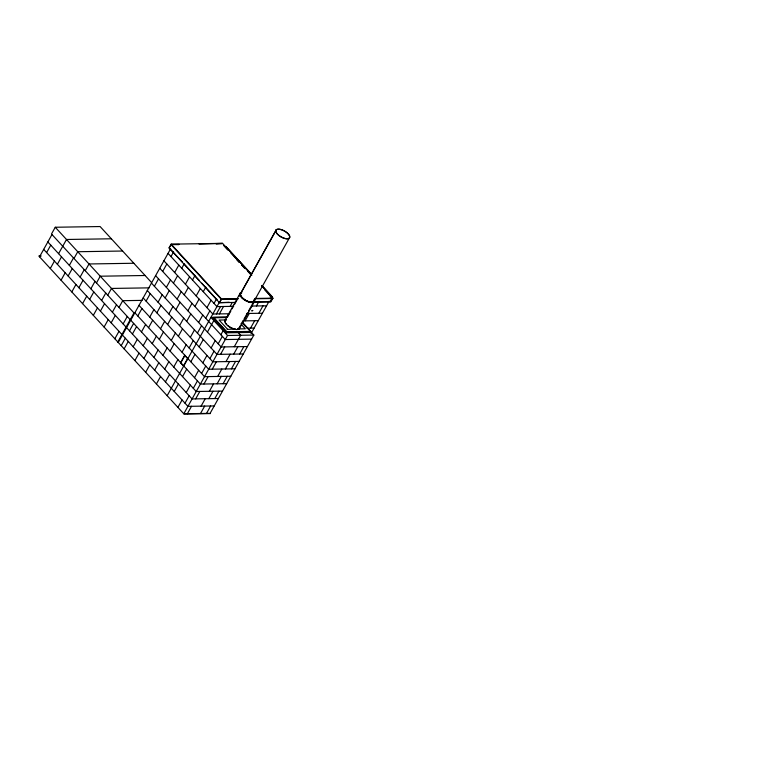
<?xml version="1.0" encoding="UTF-8"?>
<svg xmlns="http://www.w3.org/2000/svg" width="776" height="776" viewBox="0 0 776 776"><rect width="100%" height="100%" fill="white"/><g stroke="black" fill="none" stroke-linecap="round" stroke-linejoin="round"><path stroke-width="1.16" d="M151.514 282.493L100.104 226.543L55.261 227.252L51.488 234.003L130.213 319.673M39.537 256.808L51.982 234.527M46.618 252.569L50.77 245.148M50.294 268.506L54.436 261.085M58.588 253.665L66.513 239.483L111.346 238.785M57.375 264.276L61.527 256.856M61.052 280.214L65.194 272.793M69.345 265.363L73.497 257.942M73.982 258.476L77.755 251.725L122.589 251.026M68.133 275.984L72.284 268.564M71.809 291.921L75.951 284.501M80.103 277.071L84.254 269.65M85.234 270.717L89.007 263.966L133.841 263.258M78.89 287.692L83.042 280.262M82.566 303.629L86.708 296.209M90.86 288.779L95.011 281.358M96.476 282.949L100.249 276.207L145.083 275.499M89.647 299.4L93.799 291.97M93.324 315.337L97.466 307.907M101.617 300.487L105.769 293.066M107.728 295.19L111.501 288.439L149.06 287.857M100.405 311.108L104.556 303.678M104.081 327.045L108.233 319.615M112.374 312.195L116.526 304.774M118.971 307.432L122.744 300.681L142.134 300.38M111.162 322.806L115.314 315.386M114.838 338.753L118.99 331.323M123.132 323.902L127.283 316.472M235.448 302.427L219.424 302.679L169.061 247.874L171.137 244.159L222.547 243.354L251.793 275.179M169.828 247.03L171.244 244.498L178.752 244.644M117.768 341.944L133.986 312.922M118.262 342.478L170.642 248.747M121.192 345.669L125.343 338.239M129.495 330.819L133.637 323.398M137.788 315.968L141.94 308.547M146.092 301.117L150.234 293.697M154.385 286.276L158.537 278.846M162.688 271.425L166.83 263.995M170.982 256.575L173.581 251.938M124.131 348.86L128.273 341.43M132.424 334.01L136.576 326.589M133.162 346.756L137.313 339.335M141.465 331.905L145.616 324.484M149.758 317.054L153.91 309.634M158.061 302.213L162.213 294.783M166.355 287.363L170.507 279.942M174.658 272.512L178.81 265.091M148.546 327.676L152.697 320.255M156.849 312.825L160.991 305.405M165.142 297.974L169.294 290.554M173.446 283.133L177.588 275.703M181.739 268.283L184.339 263.646M134.888 360.568L139.03 353.138M143.182 345.718L147.333 338.297M143.919 358.464L148.071 351.033M152.222 343.613L156.374 336.192M160.516 328.762L164.667 321.342M168.819 313.921L172.97 306.491M177.112 299.07L181.264 291.64M185.416 284.22L189.567 276.799M159.303 339.384L163.455 331.953M167.606 324.533L171.748 317.112M175.9 309.682L180.051 302.262M184.203 294.841L188.345 287.411M192.496 279.99L195.096 275.344M145.645 372.276L149.787 364.846M153.939 357.426L158.091 349.995M222.547 243.354L199.073 244.062M154.676 370.171L158.828 362.741M162.979 355.321L167.131 347.9M171.273 340.47L175.424 333.05M179.576 325.619L183.728 318.199M187.879 310.778L192.021 303.348M196.173 295.928L200.324 288.507M170.06 351.091L174.212 343.661M178.364 336.241L182.506 328.82M186.657 321.39L190.809 313.97M194.96 306.539L199.102 299.119M203.254 291.698L205.853 287.052M156.403 383.975L160.545 376.554M164.696 369.134L168.848 361.703M165.434 381.879L169.585 374.449M173.737 367.029L177.888 359.598M182.04 352.178L186.182 344.757M190.333 337.327L194.485 329.907M198.637 322.486L202.779 315.056M206.93 307.635L211.082 300.205M180.818 362.799L184.969 355.369M189.121 347.949L193.263 340.519M197.414 333.098L201.566 325.678M205.718 318.247L209.869 310.827M214.011 303.406L216.611 298.76M167.16 395.682L219.54 301.951M219.424 302.679L221.499 298.973L238.242 298.712M226.805 317.219L213.652 317.423L213.09 318.441L226.291 332.807L250.202 332.429L250.764 331.42L242.228 322.118M216.388 313.96L220.539 306.539M174.241 391.453L178.393 384.033M182.535 376.602L186.686 369.182M190.838 361.761L194.989 354.331M199.131 346.911L203.283 339.481M207.434 332.06L213.846 320.585M219.375 313.911L223.527 306.491M230.103 306.384L232.169 302.679M225.215 320.003L240.298 293.008M227.387 316.55L228.939 313.766L212.799 314.018L163.901 260.804M227.407 317.18L230.889 310.943M232.053 308.867L233.207 306.792M234.371 304.716L237.854 298.488M239.018 296.413L240.172 294.337M276.227 229.832L240.764 293.27L276.295 229.88M177.917 407.39L182.059 399.97M186.211 392.54L190.362 385.119M194.514 377.699L198.656 370.268M202.808 362.848L206.959 355.418M211.111 347.997L215.253 340.577M220.869 334.747L223.139 330.692M184.998 403.161L189.15 395.741M193.292 388.31L197.444 380.89M201.595 373.46L205.747 366.039M209.889 358.619L214.04 351.188M218.192 343.768L222.343 336.338M227.213 329.422L235.244 328.966M226.291 332.807L226.854 331.798L250.764 331.42M253.839 335.077L227.533 335.484L183.786 413.773L210.083 413.365L253.839 335.077L242.471 322.7M187.365 413.724L191.517 406.294M195.668 398.874L199.82 391.444M203.962 384.023L208.114 376.602M212.265 369.172L216.417 361.752M220.559 354.331L224.71 346.901M238.746 328.549L240.492 325.435M241.656 323.359L242.81 321.283M243.974 319.208L247.457 312.98M248.611 310.904L289.303 238.086A7.731 3.376 29.2 0 0 281.678 229.793A7.818 3.414 29.2 0 0 277.352 234.071A7.818 3.414 29.2 0 0 289.37 238.135A7.818 3.414 29.2 0 0 281.659 229.744A7.731 3.376 29.2 0 0 277.42 234.071A7.731 3.376 29.2 0 0 289.303 238.086M239.202 328.84L254.295 301.845M245.119 320.866L249.261 313.446M256.4 305.977L259 301.34M201.081 406.149L205.233 398.719M209.384 391.298L213.526 383.877M217.678 376.447L221.829 369.027M225.981 361.597L230.132 354.176M234.274 346.756L240.686 335.28L237.757 332.089M200.518 413.511L204.67 406.09M208.822 398.67L212.973 391.24M217.115 383.819L221.267 376.389M225.418 368.969L229.57 361.548M233.712 354.118L237.863 346.697M250.532 328.141L254.683 320.721M258.825 313.3L262.977 305.87M251.007 333.661L269.156 301.175M206.503 413.424L210.645 405.993M214.797 398.573L218.948 391.152M223.1 383.722L227.242 376.302M231.394 368.872L235.545 361.451M239.697 354.031L243.839 346.6M253.354 301.883L270.29 301.612L271.707 299.08M261.541 285.791L272.91 298.168L270.834 301.874L253.597 302.145M179.314 244.372L170.943 244.498L221.315 299.303L237.34 299.061M216.252 244.062L222.062 243.693M225.729 246.467L251.288 273.957M169.061 247.874L182.36 262.016M41.215 255.964L38.8 256.002L183.98 413.986L210.403 413.579M270.145 296.781L271.94 296.752L262.142 286.092M254.974 298.45L272.91 298.168M254.79 298.779L272.725 298.498L264.597 289.661M229.162 302.262L219.724 302.679L221.364 299.041M233.683 306.336L216.95 306.598L168.053 253.383M251.618 306.054L266.566 305.812M246.875 313.485L262.414 313.242M226.456 317.151L210.917 317.394L227.533 335.484M226.611 317.559L213.468 317.762L226.67 332.128L250.58 331.759M225.806 319.935L219.084 320.042L227.397 329.082M242.723 320.905L258.272 320.663M246.943 328.2L254.121 328.093M237.485 328.927L245.332 328.801L240.802 323.873M251.579 339.122L225.273 339.539L159.749 268.234M247.428 346.542L221.121 346.959L155.598 275.655M243.276 353.972L216.979 354.38L151.456 283.075M239.134 361.393L212.828 361.81L147.304 290.505M234.982 368.823L208.676 369.23L143.153 297.926M230.831 376.244L204.524 376.661L139.001 305.356M226.679 383.664L200.383 384.081L134.859 312.776M222.537 391.094L196.231 391.502L130.708 320.197M218.386 398.515L192.079 398.932L126.556 327.627M214.234 405.935L187.928 406.352L122.404 335.048M261.89 285.481L272.483 297.014M225.971 246.739L251.531 274.539M223.983 245.459L228.047 249.882M230.482 252.53L239.415 262.259M241.85 264.907L245.1 268.447M247.544 271.096L251.599 275.519M223.682 245.468L227.746 249.882M236.68 259.611L239.115 262.259M241.559 264.917L244.809 268.447M272.182 298.236L270.29 301.612M171.137 244.159L221.499 298.973M242.81 323.301L245.914 326.686M184.795 264.665L199.413 280.582M201.857 283.23L217.29 300.021M213.652 317.423L226.854 331.798M55.261 227.252L134.481 313.455M47.831 241.957L126.071 327.094M43.679 249.377L121.919 334.514M239.163 327.773A7.779 3.395 29.2 0 1 237.883 329.053M235.089 329.102A7.779 3.395 29.2 0 1 228.125 325.755M226.796 324.504A7.779 3.395 29.2 0 1 225.835 323.262M225.312 322.089A7.779 3.395 29.2 0 1 225.253 321.08M225.671 320.294A7.779 3.395 29.2 0 1 226.534 319.79M254.276 299.769A7.818 3.414 29.2 0 1 245.73 300.438A7.818 3.414 29.2 0 1 241.637 292.765A7.731 3.376 29.2 0 0 245.749 300.409A7.731 3.376 29.2 0 0 254.198 299.749A7.653 3.337 29.2 0 1 245.769 300.37A7.653 3.337 29.2 0 1 241.763 292.872M239.59 326.919A8.323 3.637 29.2 0 1 230.501 327.627A8.323 3.637 29.2 0 1 226.136 319.47M254.683 299.924A8.323 3.637 29.2 0 1 245.585 300.632A8.323 3.637 29.2 0 1 241.22 292.474M251.909 310.856L252.733 310.458L251.909 310.856M184.669 355.379L180.517 362.799L183.456 365.991L187.608 358.57L184.669 355.379"/></g></svg>
